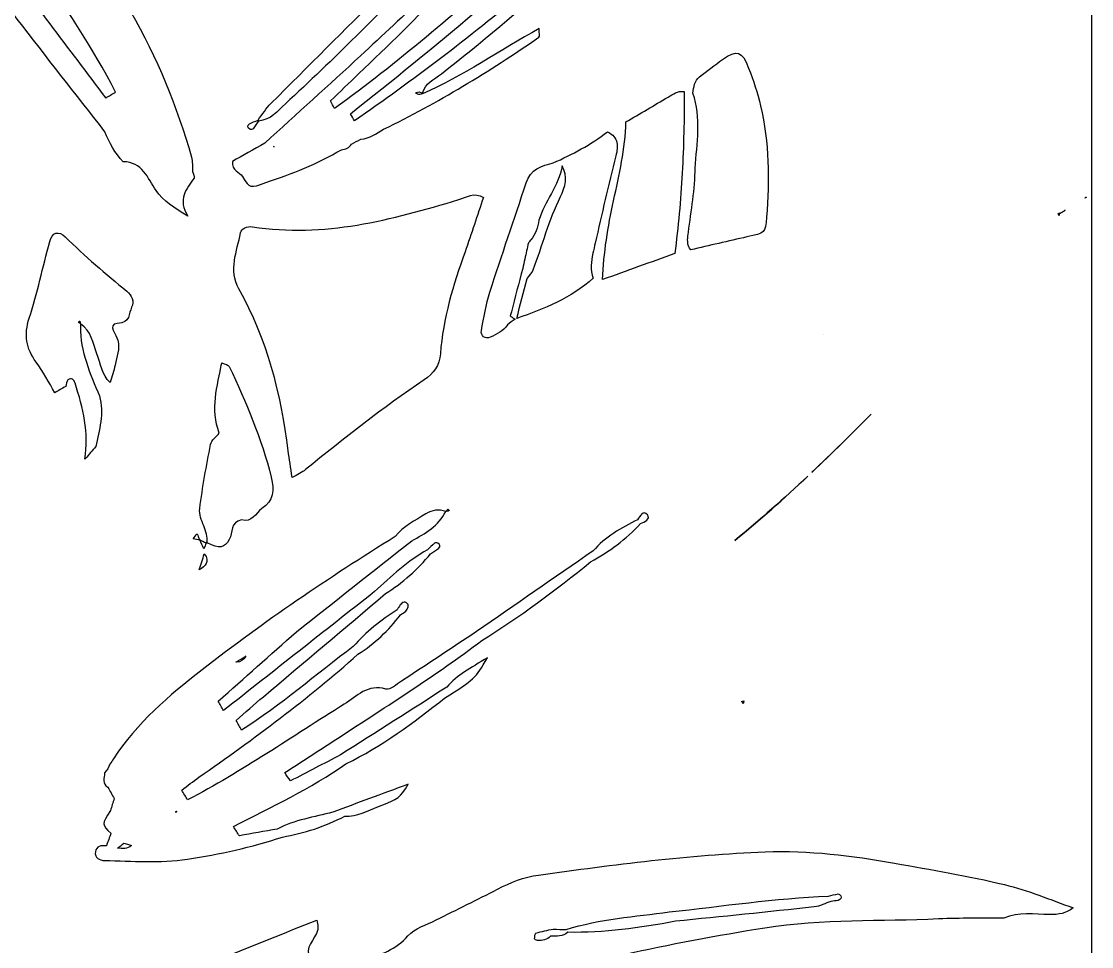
# Model space of a CAD drawing. Header units: centimetres. Extents: x -5.1 to 5.1, y -7 to 7.5.
# Drawn here: x 4.26 to 5.126, y -5.47 to -4.721 of the extents above; entities that cross this region are included whole.
import ezdxf

# ---------------------------------------------------------------- set-up
doc = ezdxf.new("R2010")
doc.units = ezdxf.units.CM
doc.header["$MEASUREMENT"] = 0
doc.layers.add('layer 1', color=7, linetype='Continuous')

msp = doc.modelspace()

# ---------------------------------------------------------------- linework, layer by layer
at = {"layer": 'layer 1', "color": 7}
msp.add_open_spline([(-5.12596, -6.96446), (-5.12596, -6.96446), (5.12594, -6.96446), (5.12594, -6.96446), (5.12594, -6.96446), (5.12594, -6.96446), (5.12594, 7.53467), (5.12594, 7.53467), (5.12594, 7.53467), (5.12594, 7.53467), (-5.12596, 7.53467), (-5.12596, 7.53467), (-5.12596, 7.53467), (-5.12596, 7.53467), (-5.12596, -6.96446), (-5.12596, -6.96446)], degree=3, knots=[0, 0, 0, 0, 0.2, 0.2, 0.2, 0.2, 0.4, 0.4, 0.4, 0.4, 0.6, 0.6, 0.6, 0.6, 1, 1, 1, 1], dxfattribs=at)
at = {"layer": 'layer 1', "color": 17}
for points, knots in [([(4.39438, -4.87885), (4.38595, -4.86551), (4.39318, -4.85701), (4.39939, -4.84809), (4.39939, -4.84809), (4.40009, -4.84706), (4.39865, -4.84456), (4.39815, -4.84269), (4.39815, -4.84269), (4.39794, -4.83884), (4.39837, -4.83479), (4.39734, -4.83119), (4.39734, -4.83119), (4.38563, -4.78991), (4.36958, -4.75044), (4.34792, -4.71329), (4.34792, -4.71329), (4.34718, -4.7105), (4.34682, -4.70743), (4.34545, -4.70496), (4.34545, -4.70496), (4.31472, -4.64721), (4.2835, -4.58982), (4.24388, -4.53757), (4.24388, -4.53757), (4.23125, -4.517), (4.21672, -4.49806), (4.19827, -4.48225), (4.19827, -4.48225), (4.19488, -4.47545), (4.19016, -4.47026), (4.18264, -4.46811), (4.18264, -4.46811), (4.1819, -4.47675), (4.18843, -4.4807), (4.19435, -4.48494), (4.19435, -4.48494), (4.20638, -4.50554), (4.22176, -4.52342), (4.23697, -4.54156), (4.23697, -4.54156), (4.24021, -4.5465), (4.24353, -4.55133), (4.24671, -4.55627), (4.24671, -4.55627), (4.27221, -4.59567), (4.29736, -4.63529), (4.31811, -4.67752), (4.31811, -4.67752), (4.31765, -4.67953), (4.31719, -4.68147), (4.31677, -4.68341), (4.31677, -4.68341), (4.31066, -4.67469), (4.30439, -4.66609), (4.29842, -4.65727), (4.29842, -4.65727), (4.27405, -4.62104), (4.25055, -4.58403), (4.22236, -4.55052), (4.22236, -4.55052), (4.21827, -4.54177), (4.21273, -4.53447), (4.20049, -4.52723), (4.20049, -4.52723), (4.20346, -4.54082), (4.20889, -4.54801), (4.21598, -4.55433), (4.21598, -4.55433), (4.21859, -4.5592), (4.22124, -4.56406), (4.22392, -4.56893), (4.22392, -4.56893), (4.22141, -4.57045), (4.21894, -4.57197), (4.2164, -4.57341), (4.2164, -4.57341), (4.2103, -4.56738), (4.20423, -4.56135), (4.19813, -4.55535), (4.19813, -4.55535), (4.19711, -4.55404), (4.19559, -4.55143), (4.19506, -4.55165), (4.19506, -4.55165), (4.191, -4.55306), (4.19301, -4.55535), (4.1946, -4.5575), (4.1946, -4.5575), (4.20427, -4.57765), (4.21735, -4.59564), (4.23147, -4.61285), (4.23147, -4.61285), (4.24484, -4.63321), (4.25835, -4.65353), (4.27158, -4.67399), (4.27158, -4.67399), (4.29377, -4.70839), (4.31719, -4.742), (4.33592, -4.77848), (4.33592, -4.77848), (4.33328, -4.7801), (4.33056, -4.78169), (4.32788, -4.78332), (4.32788, -4.78332), (4.29768, -4.74327), (4.26748, -4.7032), (4.23729, -4.66309), (4.23729, -4.66309), (4.22452, -4.64263), (4.21178, -4.6221), (4.19898, -4.60163), (4.19898, -4.60163), (4.19848, -4.60096), (4.19732, -4.60033), (4.1964, -4.60033), (4.1964, -4.60033), (4.19566, -4.60033), (4.19481, -4.60121), (4.19393, -4.60181), (4.19393, -4.60181), (4.19587, -4.61391), (4.19421, -4.62693), (4.20134, -4.63801), (4.20134, -4.63801), (4.21386, -4.65751), (4.22423, -4.67847), (4.24057, -4.6953), (4.24057, -4.6953), (4.24579, -4.70334), (4.25052, -4.71184), (4.2563, -4.71939), (4.2563, -4.71939), (4.27976, -4.74987), (4.30354, -4.78014), (4.32721, -4.81055), (4.32721, -4.81055), (4.33095, -4.81937), (4.33518, -4.82798), (4.34199, -4.83493), (4.34199, -4.83493), (4.35765, -4.83489), (4.36182, -4.84819), (4.36866, -4.85814), (4.36866, -4.85814), (4.37469, -4.86692), (4.38327, -4.87222), (4.39438, -4.87885)], [0, 0, 0, 0, 0.026316, 0.026316, 0.026316, 0.026316, 0.052632, 0.052632, 0.052632, 0.052632, 0.078947, 0.078947, 0.078947, 0.078947, 0.105263, 0.105263, 0.105263, 0.105263, 0.131579, 0.131579, 0.131579, 0.131579, 0.157895, 0.157895, 0.157895, 0.157895, 0.184211, 0.184211, 0.184211, 0.184211, 0.210526, 0.210526, 0.210526, 0.210526, 0.236842, 0.236842, 0.236842, 0.236842, 0.263158, 0.263158, 0.263158, 0.263158, 0.289474, 0.289474, 0.289474, 0.289474, 0.315789, 0.315789, 0.315789, 0.315789, 0.342105, 0.342105, 0.342105, 0.342105, 0.368421, 0.368421, 0.368421, 0.368421, 0.394737, 0.394737, 0.394737, 0.394737, 0.421053, 0.421053, 0.421053, 0.421053, 0.447368, 0.447368, 0.447368, 0.447368, 0.473684, 0.473684, 0.473684, 0.473684, 0.5, 0.5, 0.5, 0.5, 0.526316, 0.526316, 0.526316, 0.526316, 0.552632, 0.552632, 0.552632, 0.552632, 0.578947, 0.578947, 0.578947, 0.578947, 0.605263, 0.605263, 0.605263, 0.605263, 0.631579, 0.631579, 0.631579, 0.631579, 0.657895, 0.657895, 0.657895, 0.657895, 0.684211, 0.684211, 0.684211, 0.684211, 0.710526, 0.710526, 0.710526, 0.710526, 0.736842, 0.736842, 0.736842, 0.736842, 0.763158, 0.763158, 0.763158, 0.763158, 0.789474, 0.789474, 0.789474, 0.789474, 0.815789, 0.815789, 0.815789, 0.815789, 0.842105, 0.842105, 0.842105, 0.842105, 0.868421, 0.868421, 0.868421, 0.868421, 0.894737, 0.894737, 0.894737, 0.894737, 0.921053, 0.921053, 0.921053, 0.921053, 0.947368, 0.947368, 0.947368, 0.947368, 1, 1, 1, 1]), ([(4.43054, -4.83468), (4.43869, -4.83002), (4.44775, -4.82484), (4.45682, -4.81976), (4.45682, -4.81976), (4.48264, -4.79616), (4.50854, -4.7727), (4.53422, -4.74906), (4.53422, -4.74906), (4.55207, -4.73262), (4.56964, -4.71583), (4.58749, -4.69942), (4.58749, -4.69942), (4.59102, -4.69621), (4.59529, -4.69374), (4.59913, -4.69092), (4.59913, -4.69092), (4.59913, -4.69092), (4.5992, -4.69092), (4.5992, -4.69092), (4.5992, -4.69092), (4.60361, -4.67932), (4.61388, -4.67328), (4.62291, -4.66602), (4.62291, -4.66602), (4.62665, -4.66164), (4.63014, -4.65716), (4.63416, -4.65307), (4.63416, -4.65307), (4.63487, -4.65226), (4.63723, -4.65303), (4.63889, -4.65307), (4.63889, -4.65307), (4.63878, -4.65487), (4.63938, -4.65734), (4.63847, -4.65829), (4.63847, -4.65829), (4.63448, -4.66235), (4.63007, -4.66598), (4.6258, -4.66976), (4.6258, -4.66976), (4.6192, -4.67914), (4.61211, -4.68796), (4.60174, -4.69353), (4.60174, -4.69353), (4.58047, -4.71862), (4.55637, -4.74084), (4.53274, -4.76356), (4.53274, -4.76356), (4.52508, -4.77093), (4.5175, -4.77834), (4.50991, -4.78568), (4.50991, -4.78568), (4.51101, -4.78769), (4.51214, -4.78974), (4.51323, -4.79175), (4.51323, -4.79175), (4.56414, -4.7552), (4.61105, -4.71375), (4.65868, -4.67314), (4.65868, -4.67314), (4.67949, -4.6554), (4.70041, -4.63776), (4.7213, -4.62005), (4.7213, -4.62005), (4.74458, -4.595), (4.77277, -4.57546), (4.79757, -4.552), (4.79757, -4.552), (4.79972, -4.54999), (4.80177, -4.54794), (4.80406, -4.54568), (4.80406, -4.54568), (4.80593, -4.54953), (4.80745, -4.55168), (4.80709, -4.5521), (4.80709, -4.5521), (4.78102, -4.57825), (4.75446, -4.60393), (4.72511, -4.62658), (4.72511, -4.62658), (4.6615, -4.6863), (4.5944, -4.742), (4.52593, -4.79609), (4.52593, -4.79609), (4.52699, -4.79799), (4.52812, -4.79979), (4.52921, -4.80173), (4.52921, -4.80173), (4.57662, -4.76927), (4.6221, -4.73428), (4.66626, -4.69752), (4.66626, -4.69752), (4.67371, -4.69131), (4.68133, -4.68528), (4.68888, -4.67918), (4.68888, -4.67918), (4.70549, -4.66415), (4.7202, -4.64683), (4.74042, -4.63617), (4.74042, -4.63617), (4.74155, -4.63568), (4.74275, -4.63518), (4.74384, -4.63469), (4.74384, -4.63469), (4.74289, -4.63543), (4.7419, -4.63628), (4.74095, -4.63709), (4.74095, -4.63709), (4.72969, -4.65804), (4.71061, -4.6712), (4.69226, -4.68496), (4.69226, -4.68496), (4.66274, -4.71279), (4.63159, -4.73869), (4.59962, -4.76363), (4.59962, -4.76363), (4.5938, -4.76815), (4.58633, -4.77132), (4.58435, -4.77943), (4.58435, -4.77943), (4.58435, -4.77943), (4.5817, -4.77838), (4.5817, -4.77838), (4.5817, -4.77838), (4.5817, -4.77838), (4.57881, -4.77873), (4.57881, -4.77873), (4.57881, -4.77873), (4.57927, -4.7794), (4.57976, -4.77989), (4.58019, -4.78021), (4.58019, -4.78021), (4.58026, -4.78025), (4.58036, -4.78025), (4.58043, -4.78028), (4.58043, -4.78028), (4.58163, -4.78092), (4.58294, -4.78049), (4.58431, -4.77954), (4.58431, -4.77954), (4.58431, -4.77954), (4.58431, -4.77961), (4.58431, -4.77961), (4.58431, -4.77961), (4.58435, -4.77954), (4.58435, -4.77954), (4.58438, -4.77954), (4.58438, -4.77954), (4.58438, -4.77951), (4.58438, -4.77951), (4.58442, -4.77951), (4.58442, -4.77951), (4.58442, -4.77951), (4.58421, -4.78003), (4.58421, -4.78003), (4.58421, -4.78003), (4.61709, -4.76546), (4.64669, -4.74486), (4.67886, -4.72705), (4.67886, -4.72705), (4.67879, -4.73072), (4.67942, -4.7335), (4.67854, -4.73414), (4.67854, -4.73414), (4.63829, -4.76173), (4.59684, -4.7873), (4.55285, -4.80854), (4.55285, -4.80854), (4.54713, -4.81214), (4.54156, -4.81598), (4.5345, -4.81662), (4.5345, -4.81662), (4.53189, -4.81796), (4.52935, -4.8193), (4.52678, -4.82067), (4.52678, -4.82067), (4.52487, -4.8236), (4.52219, -4.82505), (4.5187, -4.82515), (4.5187, -4.82515), (4.49944, -4.83666), (4.47869, -4.8448), (4.45746, -4.85172), (4.45746, -4.85172), (4.44476, -4.85634), (4.44447, -4.85655), (4.43872, -4.84692), (4.43872, -4.84692), (4.43632, -4.84293), (4.4299, -4.8423), (4.43054, -4.83468)], [0, 0, 0, 0, 0.020408, 0.020408, 0.020408, 0.020408, 0.040816, 0.040816, 0.040816, 0.040816, 0.061224, 0.061224, 0.061224, 0.061224, 0.081633, 0.081633, 0.081633, 0.081633, 0.102041, 0.102041, 0.102041, 0.102041, 0.122449, 0.122449, 0.122449, 0.122449, 0.142857, 0.142857, 0.142857, 0.142857, 0.163265, 0.163265, 0.163265, 0.163265, 0.183673, 0.183673, 0.183673, 0.183673, 0.204082, 0.204082, 0.204082, 0.204082, 0.22449, 0.22449, 0.22449, 0.22449, 0.244898, 0.244898, 0.244898, 0.244898, 0.265306, 0.265306, 0.265306, 0.265306, 0.285714, 0.285714, 0.285714, 0.285714, 0.306122, 0.306122, 0.306122, 0.306122, 0.326531, 0.326531, 0.326531, 0.326531, 0.346939, 0.346939, 0.346939, 0.346939, 0.367347, 0.367347, 0.367347, 0.367347, 0.387755, 0.387755, 0.387755, 0.387755, 0.408163, 0.408163, 0.408163, 0.408163, 0.428571, 0.428571, 0.428571, 0.428571, 0.44898, 0.44898, 0.44898, 0.44898, 0.469388, 0.469388, 0.469388, 0.469388, 0.489796, 0.489796, 0.489796, 0.489796, 0.510204, 0.510204, 0.510204, 0.510204, 0.530612, 0.530612, 0.530612, 0.530612, 0.55102, 0.55102, 0.55102, 0.55102, 0.571429, 0.571429, 0.571429, 0.571429, 0.591837, 0.591837, 0.591837, 0.591837, 0.612245, 0.612245, 0.612245, 0.612245, 0.632653, 0.632653, 0.632653, 0.632653, 0.653061, 0.653061, 0.653061, 0.653061, 0.673469, 0.673469, 0.673469, 0.673469, 0.693878, 0.693878, 0.693878, 0.693878, 0.714286, 0.714286, 0.714286, 0.714286, 0.734694, 0.734694, 0.734694, 0.734694, 0.755102, 0.755102, 0.755102, 0.755102, 0.77551, 0.77551, 0.77551, 0.77551, 0.795918, 0.795918, 0.795918, 0.795918, 0.816327, 0.816327, 0.816327, 0.816327, 0.836735, 0.836735, 0.836735, 0.836735, 0.857143, 0.857143, 0.857143, 0.857143, 0.877551, 0.877551, 0.877551, 0.877551, 0.897959, 0.897959, 0.897959, 0.897959, 0.918367, 0.918367, 0.918367, 0.918367, 0.938776, 0.938776, 0.938776, 0.938776, 0.959184, 0.959184, 0.959184, 0.959184, 1, 1, 1, 1]), ([(4.44715, -4.80822), (4.44881, -4.80621), (4.45019, -4.80402), (4.45171, -4.80191), (4.45171, -4.80191), (4.46144, -4.80127), (4.46709, -4.79376), (4.4734, -4.78797), (4.4734, -4.78797), (4.49277, -4.76991), (4.51207, -4.75174), (4.53076, -4.73308), (4.53076, -4.73308), (4.5731, -4.69082), (4.61568, -4.64884), (4.65455, -4.60329), (4.65455, -4.60329), (4.66792, -4.59476), (4.67727, -4.58237), (4.68651, -4.56988), (4.68651, -4.56988), (4.69431, -4.5648), (4.70133, -4.55909), (4.70578, -4.5471), (4.70578, -4.5471), (4.69329, -4.55062), (4.68845, -4.55828), (4.68376, -4.56604), (4.68376, -4.56604), (4.67149, -4.57602), (4.65956, -4.58629), (4.65191, -4.60058), (4.65191, -4.60058), (4.6481, -4.60354), (4.6439, -4.60615), (4.64048, -4.60957), (4.64048, -4.60957), (4.58086, -4.66873), (4.52127, -4.72803), (4.46183, -4.78751), (4.46183, -4.78751), (4.45777, -4.79153), (4.45474, -4.79658), (4.45121, -4.8012), (4.45121, -4.8012), (4.44888, -4.80222), (4.44634, -4.80293), (4.4443, -4.80431), (4.4443, -4.80431), (4.44232, -4.80561), (4.44257, -4.80752), (4.44465, -4.80854), (4.44465, -4.80854), (4.44528, -4.80886), (4.44673, -4.80868), (4.44715, -4.80822)], [0, 0, 0, 0, 0.066667, 0.066667, 0.066667, 0.066667, 0.133333, 0.133333, 0.133333, 0.133333, 0.2, 0.2, 0.2, 0.2, 0.266667, 0.266667, 0.266667, 0.266667, 0.333333, 0.333333, 0.333333, 0.333333, 0.4, 0.4, 0.4, 0.4, 0.466667, 0.466667, 0.466667, 0.466667, 0.533333, 0.533333, 0.533333, 0.533333, 0.6, 0.6, 0.6, 0.6, 0.666667, 0.666667, 0.666667, 0.666667, 0.733333, 0.733333, 0.733333, 0.733333, 0.8, 0.8, 0.8, 0.8, 0.866667, 0.866667, 0.866667, 0.866667, 1, 1, 1, 1]), ([(4.80141, -4.90626), (4.81658, -4.90277), (4.83175, -4.89917), (4.84696, -4.89575), (4.84696, -4.89575), (4.86135, -4.89254), (4.86192, -4.89261), (4.8629, -4.87984), (4.8629, -4.87984), (4.86523, -4.84953), (4.86495, -4.8194), (4.858, -4.78967), (4.858, -4.78967), (4.8556, -4.77926), (4.85218, -4.76903), (4.84826, -4.75904), (4.84826, -4.75904), (4.84272, -4.74497), (4.83913, -4.74391), (4.82724, -4.75213), (4.82724, -4.75213), (4.82085, -4.75657), (4.81471, -4.76137), (4.80854, -4.76613), (4.80854, -4.76613), (4.80431, -4.76945), (4.80402, -4.77453), (4.80321, -4.77929), (4.80321, -4.77929), (4.81037, -4.79944), (4.80614, -4.81997), (4.80515, -4.84022), (4.80515, -4.84022), (4.80512, -4.84114), (4.80508, -4.84202), (4.80505, -4.8429), (4.80505, -4.8429), (4.80448, -4.86036), (4.80131, -4.87775), (4.79916, -4.89518), (4.79916, -4.89518), (4.7987, -4.89927), (4.79887, -4.90294), (4.80141, -4.90626)], [0, 0, 0, 0, 0.083333, 0.083333, 0.083333, 0.083333, 0.166667, 0.166667, 0.166667, 0.166667, 0.25, 0.25, 0.25, 0.25, 0.333333, 0.333333, 0.333333, 0.333333, 0.416667, 0.416667, 0.416667, 0.416667, 0.5, 0.5, 0.5, 0.5, 0.583333, 0.583333, 0.583333, 0.583333, 0.666667, 0.666667, 0.666667, 0.666667, 0.75, 0.75, 0.75, 0.75, 0.833333, 0.833333, 0.833333, 0.833333, 1, 1, 1, 1]), ([(4.73005, -4.93035), (4.74956, -4.92326), (4.76906, -4.91624), (4.78857, -4.90926), (4.78857, -4.90926), (4.78998, -4.89843), (4.79118, -4.88767), (4.79214, -4.87684), (4.79214, -4.87684), (4.79415, -4.85503), (4.79531, -4.83309), (4.79584, -4.81118), (4.79584, -4.81118), (4.79612, -4.80014), (4.79619, -4.7891), (4.79612, -4.77809), (4.79612, -4.77809), (4.79097, -4.77718), (4.78723, -4.78014), (4.78318, -4.7825), (4.78318, -4.7825), (4.77182, -4.78931), (4.76046, -4.79598), (4.74906, -4.80268), (4.74906, -4.80268), (4.74839, -4.82434), (4.74359, -4.84537), (4.73901, -4.86643), (4.73901, -4.86643), (4.73446, -4.88753), (4.73096, -4.90869), (4.73005, -4.93035)], [0, 0, 0, 0, 0.111111, 0.111111, 0.111111, 0.111111, 0.222222, 0.222222, 0.222222, 0.222222, 0.333333, 0.333333, 0.333333, 0.333333, 0.444444, 0.444444, 0.444444, 0.444444, 0.555556, 0.555556, 0.555556, 0.555556, 0.666667, 0.666667, 0.666667, 0.666667, 0.777778, 0.777778, 0.777778, 0.777778, 1, 1, 1, 1]), ([(4.66058, -4.96171), (4.68299, -4.95424), (4.70461, -4.94528), (4.72253, -4.92926), (4.72253, -4.92926), (4.71999, -4.92238), (4.7208, -4.91564), (4.72225, -4.90901), (4.72225, -4.90901), (4.72281, -4.90622), (4.72356, -4.90351), (4.72412, -4.90079), (4.72412, -4.90079), (4.72948, -4.87719), (4.73495, -4.85362), (4.74088, -4.83016), (4.74088, -4.83016), (4.7419, -4.82618), (4.74236, -4.82258), (4.74165, -4.8194), (4.74165, -4.8194), (4.74091, -4.81584), (4.73865, -4.81291), (4.73407, -4.81062), (4.73407, -4.81062), (4.72056, -4.82103), (4.70574, -4.829), (4.69018, -4.83584), (4.69018, -4.83584), (4.68069, -4.83824), (4.6718, -4.84078), (4.66817, -4.85204), (4.66817, -4.85204), (4.65875, -4.88163), (4.64827, -4.91084), (4.63882, -4.94048), (4.63882, -4.94048), (4.63561, -4.95057), (4.63399, -4.96119), (4.63201, -4.97163), (4.63201, -4.97163), (4.6312, -4.97593), (4.63522, -4.97872), (4.63917, -4.97695), (4.63917, -4.97695), (4.64446, -4.97459), (4.64975, -4.97209), (4.65304, -4.96694), (4.65304, -4.96694), (4.65515, -4.96538), (4.65727, -4.96387), (4.65935, -4.96235), (4.65935, -4.96235), (4.65868, -4.96207), (4.65797, -4.96164), (4.65734, -4.96122), (4.65734, -4.96122), (4.65667, -4.9608), (4.656, -4.96023), (4.65543, -4.95967), (4.65543, -4.95967), (4.65568, -4.95858), (4.65596, -4.95752), (4.65625, -4.95646), (4.65625, -4.95646), (4.65928, -4.94478), (4.66235, -4.93307), (4.66542, -4.92143), (4.66542, -4.92143), (4.66602, -4.91882), (4.66655, -4.91624), (4.66715, -4.91367), (4.66715, -4.91367), (4.66806, -4.90926), (4.66909, -4.90485), (4.67004, -4.90044), (4.67004, -4.90044), (4.67074, -4.89973), (4.67142, -4.89903), (4.67205, -4.89821), (4.67205, -4.89821), (4.67579, -4.89363), (4.67755, -4.88813), (4.67861, -4.8823), (4.67861, -4.8823), (4.68313, -4.86692), (4.6947, -4.85447), (4.69734, -4.83821), (4.69734, -4.83821), (4.70214, -4.84678), (4.69995, -4.85549), (4.69611, -4.86315), (4.69611, -4.86315), (4.68658, -4.88213), (4.68136, -4.90266), (4.67399, -4.92245), (4.67399, -4.92245), (4.67304, -4.92503), (4.67082, -4.92714), (4.66909, -4.9294), (4.66909, -4.9294), (4.66626, -4.9402), (4.66344, -4.95092), (4.66058, -4.96171)], [0, 0, 0, 0, 0.037037, 0.037037, 0.037037, 0.037037, 0.074074, 0.074074, 0.074074, 0.074074, 0.111111, 0.111111, 0.111111, 0.111111, 0.148148, 0.148148, 0.148148, 0.148148, 0.185185, 0.185185, 0.185185, 0.185185, 0.222222, 0.222222, 0.222222, 0.222222, 0.259259, 0.259259, 0.259259, 0.259259, 0.296296, 0.296296, 0.296296, 0.296296, 0.333333, 0.333333, 0.333333, 0.333333, 0.37037, 0.37037, 0.37037, 0.37037, 0.407407, 0.407407, 0.407407, 0.407407, 0.444444, 0.444444, 0.444444, 0.444444, 0.481481, 0.481481, 0.481481, 0.481481, 0.518519, 0.518519, 0.518519, 0.518519, 0.555556, 0.555556, 0.555556, 0.555556, 0.592593, 0.592593, 0.592593, 0.592593, 0.62963, 0.62963, 0.62963, 0.62963, 0.666667, 0.666667, 0.666667, 0.666667, 0.703704, 0.703704, 0.703704, 0.703704, 0.740741, 0.740741, 0.740741, 0.740741, 0.777778, 0.777778, 0.777778, 0.777778, 0.814815, 0.814815, 0.814815, 0.814815, 0.851852, 0.851852, 0.851852, 0.851852, 0.888889, 0.888889, 0.888889, 0.888889, 0.925926, 0.925926, 0.925926, 0.925926, 1, 1, 1, 1]), ([(4.46373, -4.82265), (4.46373, -4.82265), (4.46366, -4.82265), (4.46366, -4.82265), (4.46366, -4.82265), (4.46366, -4.82265), (4.46416, -4.82269), (4.46416, -4.82269), (4.46416, -4.82269), (4.46416, -4.82269), (4.46373, -4.82265), (4.46373, -4.82265)], [0, 0, 0, 0, 0.25, 0.25, 0.25, 0.25, 0.5, 0.5, 0.5, 0.5, 1, 1, 1, 1]), ([(4.47566, -5.06899), (4.47651, -5.07577), (4.47767, -5.08244), (4.47887, -5.09058), (4.47887, -5.09058), (4.48324, -5.08808), (4.48677, -5.08656), (4.48963, -5.08423), (4.48963, -5.08423), (4.52081, -5.05894), (4.55232, -5.03407), (4.58562, -5.01153), (4.58562, -5.01153), (4.59345, -5.00624), (4.59804, -5.00006), (4.59881, -4.99033), (4.59881, -4.99033), (4.60093, -4.96175), (4.60929, -4.93469), (4.61878, -4.90788), (4.61878, -4.90788), (4.62393, -4.89317), (4.62873, -4.87835), (4.63367, -4.86375), (4.63367, -4.86375), (4.62608, -4.8592), (4.62002, -4.86364), (4.61374, -4.86555), (4.61374, -4.86555), (4.55923, -4.88199), (4.50455, -4.8967), (4.44663, -4.88753), (4.44663, -4.88753), (4.44232, -4.88682), (4.43784, -4.88883), (4.4371, -4.89254), (4.4371, -4.89254), (4.43421, -4.90749), (4.42708, -4.92245), (4.43576, -4.93787), (4.43576, -4.93787), (4.45865, -4.97868), (4.46994, -5.02299), (4.47566, -5.06899)], [0, 0, 0, 0, 0.083333, 0.083333, 0.083333, 0.083333, 0.166667, 0.166667, 0.166667, 0.166667, 0.25, 0.25, 0.25, 0.25, 0.333333, 0.333333, 0.333333, 0.333333, 0.416667, 0.416667, 0.416667, 0.416667, 0.5, 0.5, 0.5, 0.5, 0.583333, 0.583333, 0.583333, 0.583333, 0.666667, 0.666667, 0.666667, 0.666667, 0.75, 0.75, 0.75, 0.75, 0.833333, 0.833333, 0.833333, 0.833333, 1, 1, 1, 1]), ([(5.12092, -4.86421), (5.121, -4.86414), (5.12103, -4.86403), (5.12107, -4.86396), (5.12107, -4.86396), (5.12089, -4.86407), (5.12075, -4.86421), (5.12061, -4.86431), (5.12061, -4.86431), (5.12061, -4.86431), (5.12078, -4.86431), (5.12078, -4.86431), (5.12078, -4.86431), (5.12078, -4.86431), (5.12085, -4.86424), (5.12092, -4.86421)], [0, 0, 0, 0, 0.2, 0.2, 0.2, 0.2, 0.4, 0.4, 0.4, 0.4, 0.6, 0.6, 0.6, 0.6, 1, 1, 1, 1]), ([(5.12142, -4.86378), (5.12142, -4.86378), (5.12142, -4.86392), (5.12142, -4.86392), (5.12142, -4.86392), (5.12156, -4.86378), (5.12174, -4.86368), (5.12188, -4.86361), (5.12188, -4.86361), (5.12174, -4.86364), (5.12156, -4.86368), (5.12142, -4.86378), (5.12142, -4.86378), (5.12142, -4.86378), (5.12142, -4.86364), (5.12142, -4.86364), (5.12142, -4.86364), (5.12131, -4.86375), (5.12121, -4.86382), (5.1211, -4.86392), (5.1211, -4.86392), (5.12121, -4.86389), (5.12135, -4.86385), (5.12142, -4.86378)], [0, 0, 0, 0, 0.142857, 0.142857, 0.142857, 0.142857, 0.285714, 0.285714, 0.285714, 0.285714, 0.428571, 0.428571, 0.428571, 0.428571, 0.571429, 0.571429, 0.571429, 0.571429, 0.714286, 0.714286, 0.714286, 0.714286, 1, 1, 1, 1]), ([(5.09986, -4.87677), (5.09983, -4.87677), (5.09983, -4.8768), (5.09979, -4.8768), (5.09979, -4.8768), (5.0993, -4.87684), (5.09881, -4.87691), (5.09873, -4.87694), (5.09873, -4.87694), (5.09873, -4.87694), (5.09888, -4.8773), (5.09909, -4.87765), (5.09909, -4.87765), (5.09926, -4.87744), (5.09941, -4.87719), (5.09951, -4.87694), (5.09951, -4.87694), (5.09951, -4.87694), (5.09979, -4.8768), (5.09979, -4.8768), (5.09979, -4.8768), (5.09983, -4.8768), (5.09983, -4.87677), (5.09986, -4.87677)], [0, 0, 0, 0, 0.142857, 0.142857, 0.142857, 0.142857, 0.285714, 0.285714, 0.285714, 0.285714, 0.428571, 0.428571, 0.428571, 0.428571, 0.571429, 0.571429, 0.571429, 0.571429, 0.714286, 0.714286, 0.714286, 0.714286, 1, 1, 1, 1]), ([(5.10039, -4.87659), (5.10029, -4.87659), (5.10025, -4.8767), (5.10025, -4.87673), (5.10025, -4.87673), (5.10053, -4.8767), (5.10075, -4.8767), (5.10075, -4.87666), (5.10075, -4.87666), (5.10106, -4.87638), (5.10142, -4.8762), (5.1017, -4.87595), (5.1017, -4.87595), (5.10131, -4.8762), (5.10082, -4.87638), (5.10039, -4.87659), (5.10039, -4.87659), (5.10025, -4.87666), (5.10015, -4.87666), (5.1, -4.8767), (5.1, -4.8767), (5.1, -4.8767), (5.09993, -4.8767), (5.09993, -4.8767), (5.09993, -4.8767), (5.10011, -4.8767), (5.10022, -4.87666), (5.10039, -4.87659)], [0, 0, 0, 0, 0.125, 0.125, 0.125, 0.125, 0.25, 0.25, 0.25, 0.25, 0.375, 0.375, 0.375, 0.375, 0.5, 0.5, 0.5, 0.5, 0.625, 0.625, 0.625, 0.625, 0.75, 0.75, 0.75, 0.75, 1, 1, 1, 1]), ([(5.10177, -4.87592), (5.10244, -4.87557), (5.10304, -4.87518), (5.10364, -4.87479), (5.10364, -4.87479), (5.10392, -4.87454), (5.10427, -4.87437), (5.10463, -4.87416), (5.10463, -4.87416), (5.10364, -4.87468), (5.10272, -4.87528), (5.10177, -4.87592)], [0, 0, 0, 0, 0.25, 0.25, 0.25, 0.25, 0.5, 0.5, 0.5, 0.5, 1, 1, 1, 1]), ([(5.09916, -4.87775), (5.09933, -4.87807), (5.09951, -4.87835), (5.09958, -4.87849), (5.09958, -4.87849), (5.09958, -4.87832), (5.09972, -4.87782), (5.09979, -4.87744), (5.09979, -4.87744), (5.09958, -4.87754), (5.09937, -4.87765), (5.09916, -4.87775)], [0, 0, 0, 0, 0.25, 0.25, 0.25, 0.25, 0.5, 0.5, 0.5, 0.5, 1, 1, 1, 1]), ([(4.27158, -4.99706), (4.27733, -5.00489), (4.28177, -5.01364), (4.28678, -5.02197), (4.28678, -5.02197), (4.28971, -5.02024), (4.2926, -5.01855), (4.2955, -5.01692), (4.2955, -5.01692), (4.29606, -5.01513), (4.29609, -5.01266), (4.29736, -5.01163), (4.29736, -5.01163), (4.30022, -5.0093), (4.3023, -5.01139), (4.30315, -5.01414), (4.30315, -5.01414), (4.30957, -5.03418), (4.31458, -5.05442), (4.31098, -5.07573), (4.31098, -5.07573), (4.31098, -5.07573), (4.31151, -5.07524), (4.31151, -5.07524), (4.31151, -5.07524), (4.3143, -5.07199), (4.31705, -5.06882), (4.3198, -5.06561), (4.3198, -5.06561), (4.32255, -5.0521), (4.32703, -5.03869), (4.32284, -5.02458), (4.32284, -5.02458), (4.31539, -5.00655), (4.30717, -4.9886), (4.30752, -4.96849), (4.30752, -4.96849), (4.30749, -4.96771), (4.30756, -4.96694), (4.3076, -4.9662), (4.3076, -4.9662), (4.31631, -4.97187), (4.31758, -4.98175), (4.32086, -4.99043), (4.32086, -4.99043), (4.32389, -4.9984), (4.32463, -5.00736), (4.33151, -5.01354), (4.33151, -5.01354), (4.33282, -5.00888), (4.33448, -5.00422), (4.33554, -4.9995), (4.33554, -4.9995), (4.33698, -4.99294), (4.33938, -4.98666), (4.33769, -4.97949), (4.33769, -4.97949), (4.3367, -4.97494), (4.32897, -4.96648), (4.3373, -4.96598), (4.3373, -4.96598), (4.34834, -4.96538), (4.34633, -4.95776), (4.34891, -4.95268), (4.34891, -4.95268), (4.35123, -4.94799), (4.34901, -4.94319), (4.34499, -4.93977), (4.34499, -4.93977), (4.32802, -4.92556), (4.31098, -4.91148), (4.29521, -4.89578), (4.29521, -4.89578), (4.28971, -4.89035), (4.28459, -4.89211), (4.28258, -4.89959), (4.28258, -4.89959), (4.27697, -4.9203), (4.27253, -4.94129), (4.266, -4.96164), (4.266, -4.96164), (4.26173, -4.97505), (4.26339, -4.98602), (4.27158, -4.99706)], [0, 0, 0, 0, 0.045455, 0.045455, 0.045455, 0.045455, 0.090909, 0.090909, 0.090909, 0.090909, 0.136364, 0.136364, 0.136364, 0.136364, 0.181818, 0.181818, 0.181818, 0.181818, 0.227273, 0.227273, 0.227273, 0.227273, 0.272727, 0.272727, 0.272727, 0.272727, 0.318182, 0.318182, 0.318182, 0.318182, 0.363636, 0.363636, 0.363636, 0.363636, 0.409091, 0.409091, 0.409091, 0.409091, 0.454545, 0.454545, 0.454545, 0.454545, 0.5, 0.5, 0.5, 0.5, 0.545455, 0.545455, 0.545455, 0.545455, 0.590909, 0.590909, 0.590909, 0.590909, 0.636364, 0.636364, 0.636364, 0.636364, 0.681818, 0.681818, 0.681818, 0.681818, 0.727273, 0.727273, 0.727273, 0.727273, 0.772727, 0.772727, 0.772727, 0.772727, 0.818182, 0.818182, 0.818182, 0.818182, 0.863636, 0.863636, 0.863636, 0.863636, 0.909091, 0.909091, 0.909091, 0.909091, 1, 1, 1, 1]), ([(4.30618, -4.96468), (4.30618, -4.96468), (4.30618, -4.96521), (4.30618, -4.96521), (4.30618, -4.96521), (4.30643, -4.96517), (4.30678, -4.96531), (4.30735, -4.96563), (4.30735, -4.96563), (4.30728, -4.96387), (4.30608, -4.96355), (4.30618, -4.96468)], [0, 0, 0, 0, 0.25, 0.25, 0.25, 0.25, 0.5, 0.5, 0.5, 0.5, 1, 1, 1, 1]), ([(4.30735, -4.96563), (4.30735, -4.96574), (4.30731, -4.96588), (4.30731, -4.96598), (4.30731, -4.96598), (4.30742, -4.96605), (4.30749, -4.96609), (4.3076, -4.9662), (4.3076, -4.9662), (4.3076, -4.9662), (4.3076, -4.96584), (4.3076, -4.96584), (4.3076, -4.96584), (4.30749, -4.96577), (4.30742, -4.96574), (4.30735, -4.96563)], [0, 0, 0, 0, 0.2, 0.2, 0.2, 0.2, 0.4, 0.4, 0.4, 0.4, 0.6, 0.6, 0.6, 0.6, 1, 1, 1, 1]), ([(4.90866, -4.97445), (4.90866, -4.97445), (4.90862, -4.97445), (4.90862, -4.97449), (4.90862, -4.97449), (4.90862, -4.97449), (4.90862, -4.97445), (4.90862, -4.97445), (4.90862, -4.97445), (4.90866, -4.97445), (4.90866, -4.97445), (4.90866, -4.97445)], [0, 0, 0, 0, 0.25, 0.25, 0.25, 0.25, 0.5, 0.5, 0.5, 0.5, 1, 1, 1, 1]), ([(4.40987, -5.14385), (4.40987, -5.14385), (4.40987, -5.14392), (4.40987, -5.14392), (4.40987, -5.14392), (4.40994, -5.14371), (4.40994, -5.14347), (4.40997, -5.14336), (4.40997, -5.14336), (4.42006, -5.1484), (4.42398, -5.14784), (4.42789, -5.14075), (4.42789, -5.14075), (4.43093, -5.13528), (4.42867, -5.12653), (4.43784, -5.12495), (4.43784, -5.12495), (4.44652, -5.12763), (4.44909, -5.11937), (4.45432, -5.11581), (4.45432, -5.11581), (4.46366, -5.10935), (4.46465, -5.10113), (4.46194, -5.09044), (4.46194, -5.09044), (4.4541, -5.05905), (4.44162, -5.02962), (4.42786, -5.00059), (4.42786, -5.00059), (4.42726, -4.99932), (4.42465, -4.99893), (4.42193, -4.99763), (4.42193, -4.99763), (4.41819, -5.01678), (4.41248, -5.03527), (4.41978, -5.05457), (4.41978, -5.05457), (4.41738, -5.05764), (4.41353, -5.06035), (4.41283, -5.06377), (4.41283, -5.06377), (4.40934, -5.08095), (4.40634, -5.09831), (4.40401, -5.11574), (4.40401, -5.11574), (4.40337, -5.12022), (4.40553, -5.1253), (4.40726, -5.12974), (4.40726, -5.12974), (4.40898, -5.13422), (4.41057, -5.13853), (4.40997, -5.14336), (4.40997, -5.14336), (4.4098, -5.14325), (4.40958, -5.14315), (4.40937, -5.14304), (4.40937, -5.14304), (4.40937, -5.14304), (4.40937, -5.14301), (4.40937, -5.14301), (4.40937, -5.14301), (4.4093, -5.14318), (4.40927, -5.1434), (4.4092, -5.14357), (4.4092, -5.14357), (4.4074, -5.14265), (4.40563, -5.14177), (4.40387, -5.14082), (4.40387, -5.14082), (4.4032, -5.13923), (4.40256, -5.13768), (4.40193, -5.13609), (4.40193, -5.13609), (4.40083, -5.1375), (4.39981, -5.13884), (4.39872, -5.14029), (4.39872, -5.14029), (4.40045, -5.14064), (4.40221, -5.14093), (4.40397, -5.14114), (4.40397, -5.14114), (4.4051, -5.14357), (4.4062, -5.14597), (4.40729, -5.14833), (4.40729, -5.14833), (4.408, -5.14675), (4.40863, -5.14516), (4.4092, -5.14357), (4.4092, -5.14357), (4.40944, -5.14364), (4.40965, -5.14375), (4.40987, -5.14385)], [0, 0, 0, 0, 0.041667, 0.041667, 0.041667, 0.041667, 0.083333, 0.083333, 0.083333, 0.083333, 0.125, 0.125, 0.125, 0.125, 0.166667, 0.166667, 0.166667, 0.166667, 0.208333, 0.208333, 0.208333, 0.208333, 0.25, 0.25, 0.25, 0.25, 0.291667, 0.291667, 0.291667, 0.291667, 0.333333, 0.333333, 0.333333, 0.333333, 0.375, 0.375, 0.375, 0.375, 0.416667, 0.416667, 0.416667, 0.416667, 0.458333, 0.458333, 0.458333, 0.458333, 0.5, 0.5, 0.5, 0.5, 0.541667, 0.541667, 0.541667, 0.541667, 0.583333, 0.583333, 0.583333, 0.583333, 0.625, 0.625, 0.625, 0.625, 0.666667, 0.666667, 0.666667, 0.666667, 0.708333, 0.708333, 0.708333, 0.708333, 0.75, 0.75, 0.75, 0.75, 0.791667, 0.791667, 0.791667, 0.791667, 0.833333, 0.833333, 0.833333, 0.833333, 0.875, 0.875, 0.875, 0.875, 0.916667, 0.916667, 0.916667, 0.916667, 1, 1, 1, 1]), ([(4.89959, -5.08625), (4.91585, -5.07086), (4.93187, -5.0552), (4.94757, -5.03922), (4.94757, -5.03922), (4.93187, -5.0552), (4.91589, -5.07083), (4.89963, -5.08621), (4.89963, -5.08621), (4.89963, -5.08621), (4.89959, -5.08625), (4.89959, -5.08625)], [0, 0, 0, 0, 0.25, 0.25, 0.25, 0.25, 0.5, 0.5, 0.5, 0.5, 1, 1, 1, 1]), ([(4.83704, -5.14153), (4.85754, -5.12498), (4.87712, -5.10752), (4.89624, -5.08953), (4.89624, -5.08953), (4.89613, -5.0896), (4.89603, -5.0897), (4.89596, -5.08977), (4.89596, -5.08977), (4.87691, -5.10769), (4.85743, -5.12505), (4.83704, -5.14153)], [0, 0, 0, 0, 0.25, 0.25, 0.25, 0.25, 0.5, 0.5, 0.5, 0.5, 1, 1, 1, 1]), ([(4.31955, -5.39369), (4.32015, -5.389), (4.32442, -5.38851), (4.32848, -5.38879), (4.32848, -5.38879), (4.32975, -5.3854), (4.33095, -5.38198), (4.33215, -5.37866), (4.33215, -5.37866), (4.32463, -5.37171), (4.32471, -5.37147), (4.33169, -5.36032), (4.33169, -5.36032), (4.33278, -5.35704), (4.33374, -5.35379), (4.33476, -5.35058), (4.33476, -5.35058), (4.3331, -5.34751), (4.33137, -5.34451), (4.32968, -5.34141), (4.32968, -5.34141), (4.32463, -5.33845), (4.32696, -5.33382), (4.32703, -5.3297), (4.32703, -5.3297), (4.32911, -5.32783), (4.33014, -5.32529), (4.33134, -5.32285), (4.33134, -5.32285), (4.33229, -5.32134), (4.33321, -5.31985), (4.33416, -5.31841), (4.33416, -5.31841), (4.35307, -5.28927), (4.37914, -5.26715), (4.40609, -5.24623), (4.40609, -5.24623), (4.45611, -5.20735), (4.50843, -5.17172), (4.56227, -5.13842), (4.56227, -5.13842), (4.56897, -5.13013), (4.57832, -5.12537), (4.58717, -5.11997), (4.58717, -5.11997), (4.59211, -5.11694), (4.59754, -5.11609), (4.60315, -5.11814), (4.60315, -5.11814), (4.5973, -5.12985), (4.58661, -5.13602), (4.57564, -5.14184), (4.57564, -5.14184), (4.54449, -5.1664), (4.51337, -5.19099), (4.48222, -5.2155), (4.48222, -5.2155), (4.46116, -5.23424), (4.44013, -5.2529), (4.419, -5.27159), (4.419, -5.27159), (4.42045, -5.27417), (4.42186, -5.27678), (4.42331, -5.27929), (4.42331, -5.27929), (4.46402, -5.24722), (4.5048, -5.21512), (4.54554, -5.18301), (4.54554, -5.18301), (4.55888, -5.17052), (4.57236, -5.15814), (4.58841, -5.14915), (4.58841, -5.14915), (4.59024, -5.14735), (4.59204, -5.14541), (4.59409, -5.14375), (4.59409, -5.14375), (4.59458, -5.14336), (4.59592, -5.14336), (4.59663, -5.14364), (4.59663, -5.14364), (4.59874, -5.1447), (4.59906, -5.14643), (4.5973, -5.14798), (4.5973, -5.14798), (4.59532, -5.14971), (4.59299, -5.15098), (4.59091, -5.15246), (4.59091, -5.15246), (4.58033, -5.16495), (4.56833, -5.17592), (4.55447, -5.18464), (4.55447, -5.18464), (4.52148, -5.21247), (4.4885, -5.24023), (4.45559, -5.2681), (4.45559, -5.2681), (4.44811, -5.27438), (4.4408, -5.28087), (4.43343, -5.28726), (4.43343, -5.28726), (4.43488, -5.28987), (4.43632, -5.29251), (4.43777, -5.29513), (4.43777, -5.29513), (4.4698, -5.27502), (4.49817, -5.24997), (4.52833, -5.22736), (4.52833, -5.22736), (4.53859, -5.21561), (4.55069, -5.20619), (4.56371, -5.19772), (4.56371, -5.19772), (4.56421, -5.19698), (4.56452, -5.19617), (4.56505, -5.19547), (4.56505, -5.19547), (4.5666, -5.19335), (4.56855, -5.19046), (4.57126, -5.19204), (4.57126, -5.19204), (4.57415, -5.19381), (4.57246, -5.19677), (4.57077, -5.19882), (4.57077, -5.19882), (4.56964, -5.20005), (4.56795, -5.20079), (4.5665, -5.20171), (4.5665, -5.20171), (4.5665, -5.20171), (4.5665, -5.20174), (4.5665, -5.20174), (4.5665, -5.20174), (4.5569, -5.21444), (4.54561, -5.22528), (4.5321, -5.23364), (4.5321, -5.23364), (4.49164, -5.27008), (4.44775, -5.30207), (4.40337, -5.33333), (4.40337, -5.33333), (4.39865, -5.33665), (4.3941, -5.34032), (4.38948, -5.34381), (4.38948, -5.34381), (4.39106, -5.34642), (4.39265, -5.34903), (4.39424, -5.3516), (4.39424, -5.3516), (4.43826, -5.32867), (4.4789, -5.30035), (4.52096, -5.27421), (4.52096, -5.27421), (4.53122, -5.26782), (4.53993, -5.25748), (4.55479, -5.26193), (4.55479, -5.26193), (4.55807, -5.26288), (4.56332, -5.25815), (4.56735, -5.25551), (4.56735, -5.25551), (4.58767, -5.24221), (4.60784, -5.22873), (4.62809, -5.21536), (4.62809, -5.21536), (4.65949, -5.1936), (4.69092, -5.17183), (4.72236, -5.15006), (4.72236, -5.15006), (4.7322, -5.13856), (4.74522, -5.13154), (4.75837, -5.1248), (4.75837, -5.1248), (4.76039, -5.12173), (4.76331, -5.11694), (4.76638, -5.12071), (4.76638, -5.12071), (4.76928, -5.1242), (4.76427, -5.12664), (4.7607, -5.12784), (4.7607, -5.12784), (4.74934, -5.14089), (4.73534, -5.15045), (4.72042, -5.15899), (4.72042, -5.15899), (4.69212, -5.18164), (4.6633, -5.20365), (4.63226, -5.22259), (4.63226, -5.22259), (4.59514, -5.25078), (4.55574, -5.27558), (4.51679, -5.30102), (4.51679, -5.30102), (4.50219, -5.31065), (4.48751, -5.32007), (4.47284, -5.32959), (4.47284, -5.32959), (4.47439, -5.33181), (4.47594, -5.33407), (4.47746, -5.33629), (4.47746, -5.33629), (4.49097, -5.32927), (4.50448, -5.32222), (4.51799, -5.31516), (4.51799, -5.31516), (4.54671, -5.29689), (4.57542, -5.27858), (4.60414, -5.26027), (4.60414, -5.26027), (4.61222, -5.25043), (4.62319, -5.24503), (4.63698, -5.23653), (4.63698, -5.23653), (4.62672, -5.25374), (4.62672, -5.25374), (4.6022, -5.26934), (4.6022, -5.26934), (4.57687, -5.28895), (4.55151, -5.30842), (4.5224, -5.32239), (4.5224, -5.32239), (4.49386, -5.34254), (4.46225, -5.35732), (4.43135, -5.37327), (4.43135, -5.37327), (4.43294, -5.37573), (4.43452, -5.37827), (4.43611, -5.38074), (4.43611, -5.38074), (4.44627, -5.37887), (4.4565, -5.37711), (4.4667, -5.37524), (4.4667, -5.37524), (4.48092, -5.36794), (4.49654, -5.36547), (4.51178, -5.36155), (4.51178, -5.36155), (4.5314, -5.35422), (4.55108, -5.34698), (4.57281, -5.33894), (4.57281, -5.33894), (4.56586, -5.35016), (4.56586, -5.35023), (4.54882, -5.35697), (4.54882, -5.35697), (4.53997, -5.36046), (4.53136, -5.36512), (4.52141, -5.3649), (4.52141, -5.3649), (4.50543, -5.37309), (4.48857, -5.37866), (4.4709, -5.3817), (4.4709, -5.3817), (4.44585, -5.39009), (4.42013, -5.3956), (4.39403, -5.39962), (4.39403, -5.39962), (4.3717, -5.40311), (4.34929, -5.40103), (4.32693, -5.40071), (4.32693, -5.40071), (4.32298, -5.40068), (4.31885, -5.39852), (4.31955, -5.39369)], [0, 0, 0, 0, 0.014925, 0.014925, 0.014925, 0.014925, 0.029851, 0.029851, 0.029851, 0.029851, 0.044776, 0.044776, 0.044776, 0.044776, 0.059701, 0.059701, 0.059701, 0.059701, 0.074627, 0.074627, 0.074627, 0.074627, 0.089552, 0.089552, 0.089552, 0.089552, 0.104478, 0.104478, 0.104478, 0.104478, 0.119403, 0.119403, 0.119403, 0.119403, 0.134328, 0.134328, 0.134328, 0.134328, 0.149254, 0.149254, 0.149254, 0.149254, 0.164179, 0.164179, 0.164179, 0.164179, 0.179104, 0.179104, 0.179104, 0.179104, 0.19403, 0.19403, 0.19403, 0.19403, 0.208955, 0.208955, 0.208955, 0.208955, 0.223881, 0.223881, 0.223881, 0.223881, 0.238806, 0.238806, 0.238806, 0.238806, 0.253731, 0.253731, 0.253731, 0.253731, 0.268657, 0.268657, 0.268657, 0.268657, 0.283582, 0.283582, 0.283582, 0.283582, 0.298507, 0.298507, 0.298507, 0.298507, 0.313433, 0.313433, 0.313433, 0.313433, 0.328358, 0.328358, 0.328358, 0.328358, 0.343284, 0.343284, 0.343284, 0.343284, 0.358209, 0.358209, 0.358209, 0.358209, 0.373134, 0.373134, 0.373134, 0.373134, 0.38806, 0.38806, 0.38806, 0.38806, 0.402985, 0.402985, 0.402985, 0.402985, 0.41791, 0.41791, 0.41791, 0.41791, 0.432836, 0.432836, 0.432836, 0.432836, 0.447761, 0.447761, 0.447761, 0.447761, 0.462687, 0.462687, 0.462687, 0.462687, 0.477612, 0.477612, 0.477612, 0.477612, 0.492537, 0.492537, 0.492537, 0.492537, 0.507463, 0.507463, 0.507463, 0.507463, 0.522388, 0.522388, 0.522388, 0.522388, 0.537313, 0.537313, 0.537313, 0.537313, 0.552239, 0.552239, 0.552239, 0.552239, 0.567164, 0.567164, 0.567164, 0.567164, 0.58209, 0.58209, 0.58209, 0.58209, 0.597015, 0.597015, 0.597015, 0.597015, 0.61194, 0.61194, 0.61194, 0.61194, 0.626866, 0.626866, 0.626866, 0.626866, 0.641791, 0.641791, 0.641791, 0.641791, 0.656716, 0.656716, 0.656716, 0.656716, 0.671642, 0.671642, 0.671642, 0.671642, 0.686567, 0.686567, 0.686567, 0.686567, 0.701493, 0.701493, 0.701493, 0.701493, 0.716418, 0.716418, 0.716418, 0.716418, 0.731343, 0.731343, 0.731343, 0.731343, 0.746269, 0.746269, 0.746269, 0.746269, 0.761194, 0.761194, 0.761194, 0.761194, 0.776119, 0.776119, 0.776119, 0.776119, 0.791045, 0.791045, 0.791045, 0.791045, 0.80597, 0.80597, 0.80597, 0.80597, 0.820896, 0.820896, 0.820896, 0.820896, 0.835821, 0.835821, 0.835821, 0.835821, 0.850746, 0.850746, 0.850746, 0.850746, 0.865672, 0.865672, 0.865672, 0.865672, 0.880597, 0.880597, 0.880597, 0.880597, 0.895522, 0.895522, 0.895522, 0.895522, 0.910448, 0.910448, 0.910448, 0.910448, 0.925373, 0.925373, 0.925373, 0.925373, 0.940299, 0.940299, 0.940299, 0.940299, 0.955224, 0.955224, 0.955224, 0.955224, 0.970149, 0.970149, 0.970149, 0.970149, 1, 1, 1, 1]), ([(4.60368, -5.11796), (4.60368, -5.11796), (4.60329, -5.11796), (4.60329, -5.11796), (4.60329, -5.11796), (4.60322, -5.118), (4.60322, -5.1181), (4.60315, -5.11814), (4.60315, -5.11814), (4.60329, -5.11821), (4.60333, -5.11824), (4.60343, -5.11824), (4.60343, -5.11824), (4.60351, -5.11814), (4.60354, -5.11807), (4.60368, -5.11796)], [0, 0, 0, 0, 0.2, 0.2, 0.2, 0.2, 0.4, 0.4, 0.4, 0.4, 0.6, 0.6, 0.6, 0.6, 1, 1, 1, 1]), ([(4.60478, -5.11616), (4.60474, -5.11616), (4.60414, -5.11715), (4.60368, -5.11796), (4.60368, -5.11796), (4.60619, -5.11775), (4.60657, -5.11715), (4.60478, -5.11616)], [0, 0, 0, 0, 0.333333, 0.333333, 0.333333, 0.333333, 1, 1, 1, 1]), ([(4.40771, -5.15243), (4.40634, -5.1568), (4.40489, -5.16114), (4.40352, -5.16548), (4.40352, -5.16548), (4.40853, -5.1623), (4.41255, -5.15881), (4.40771, -5.15243)], [0, 0, 0, 0, 0.333333, 0.333333, 0.333333, 0.333333, 1, 1, 1, 1]), ([(4.43375, -5.23984), (4.43364, -5.23988), (4.4335, -5.23999), (4.43336, -5.24006), (4.43336, -5.24006), (4.43347, -5.24006), (4.43357, -5.24009), (4.43364, -5.24006), (4.43364, -5.24006), (4.43371, -5.24009), (4.43378, -5.24009), (4.43385, -5.24009), (4.43385, -5.24009), (4.43717, -5.24013), (4.43929, -5.23829), (4.44098, -5.23572), (4.44098, -5.23572), (4.44102, -5.23561), (4.44109, -5.23558), (4.44116, -5.23547), (4.44116, -5.23547), (4.44116, -5.2354), (4.44123, -5.23536), (4.44123, -5.23529), (4.44123, -5.23529), (4.44112, -5.2354), (4.44098, -5.23547), (4.44087, -5.23558), (4.44087, -5.23558), (4.43848, -5.23692), (4.43611, -5.23833), (4.43375, -5.23984)], [0, 0, 0, 0, 0.111111, 0.111111, 0.111111, 0.111111, 0.222222, 0.222222, 0.222222, 0.222222, 0.333333, 0.333333, 0.333333, 0.333333, 0.444444, 0.444444, 0.444444, 0.444444, 0.555556, 0.555556, 0.555556, 0.555556, 0.666667, 0.666667, 0.666667, 0.666667, 0.777778, 0.777778, 0.777778, 0.777778, 1, 1, 1, 1]), ([(4.84456, -5.27149), (4.84456, -5.27149), (4.84435, -5.27149), (4.84435, -5.27149), (4.84435, -5.27149), (4.84378, -5.27163), (4.84318, -5.27174), (4.84262, -5.27184), (4.84262, -5.27184), (4.84265, -5.27184), (4.84265, -5.27184), (4.84265, -5.27191), (4.84265, -5.27191), (4.84322, -5.27255), (4.84364, -5.27315), (4.84389, -5.27382), (4.84389, -5.27382), (4.8441, -5.27301), (4.84435, -5.27223), (4.84456, -5.27149)], [0, 0, 0, 0, 0.166667, 0.166667, 0.166667, 0.166667, 0.333333, 0.333333, 0.333333, 0.333333, 0.5, 0.5, 0.5, 0.5, 0.666667, 0.666667, 0.666667, 0.666667, 1, 1, 1, 1]), ([(4.38507, -5.36078), (4.38499, -5.36081), (4.38492, -5.36092), (4.38485, -5.36099), (4.38485, -5.36099), (4.38482, -5.36109), (4.38478, -5.3612), (4.38471, -5.36134), (4.38471, -5.36134), (4.38471, -5.36145), (4.38468, -5.36159), (4.38464, -5.36173), (4.38464, -5.36173), (4.38478, -5.36159), (4.38499, -5.36148), (4.38514, -5.36134), (4.38514, -5.36134), (4.38514, -5.36134), (4.38514, -5.3612), (4.38514, -5.3612), (4.38514, -5.3612), (4.38514, -5.3612), (4.38514, -5.36102), (4.38514, -5.36102), (4.38514, -5.36102), (4.38499, -5.36102), (4.38492, -5.36102), (4.38485, -5.36099), (4.38485, -5.36099), (4.38485, -5.36099), (4.3851, -5.36102), (4.3851, -5.36102), (4.3851, -5.36102), (4.3851, -5.36092), (4.38507, -5.36081), (4.38507, -5.36078)], [0, 0, 0, 0, 0.1, 0.1, 0.1, 0.1, 0.2, 0.2, 0.2, 0.2, 0.3, 0.3, 0.3, 0.3, 0.4, 0.4, 0.4, 0.4, 0.5, 0.5, 0.5, 0.5, 0.6, 0.6, 0.6, 0.6, 0.7, 0.7, 0.7, 0.7, 0.8, 0.8, 0.8, 0.8, 1, 1, 1, 1]), ([(4.33737, -5.39066), (4.34143, -5.39122), (4.34545, -5.39175), (4.34876, -5.38854), (4.34876, -5.38854), (4.34876, -5.38854), (4.34862, -5.38854), (4.34862, -5.38854), (4.34862, -5.38854), (4.34855, -5.38851), (4.34848, -5.38851), (4.34841, -5.38843), (4.34841, -5.38843), (4.34711, -5.38808), (4.34577, -5.38769), (4.34443, -5.38734), (4.34443, -5.38734), (4.34383, -5.38716), (4.34323, -5.38699), (4.34263, -5.38681), (4.34263, -5.38681), (4.3409, -5.38808), (4.33917, -5.38939), (4.33737, -5.39066)], [0, 0, 0, 0, 0.142857, 0.142857, 0.142857, 0.142857, 0.285714, 0.285714, 0.285714, 0.285714, 0.428571, 0.428571, 0.428571, 0.428571, 0.571429, 0.571429, 0.571429, 0.571429, 0.714286, 0.714286, 0.714286, 0.714286, 1, 1, 1, 1]), ([(4.96637, -5.40286), (4.93177, -5.39665), (4.89702, -5.39239), (4.8616, -5.39373), (4.8616, -5.39373), (4.80007, -5.39605), (4.73911, -5.4041), (4.67822, -5.41253), (4.67822, -5.41253), (4.66651, -5.41408), (4.65561, -5.41839), (4.6451, -5.42392), (4.6451, -5.42392), (4.62869, -5.43253), (4.6119, -5.44043), (4.59536, -5.4489), (4.59536, -5.4489), (4.58756, -5.45285), (4.578, -5.4555), (4.5726, -5.46171), (4.5726, -5.46171), (4.56304, -5.47285), (4.55031, -5.47674), (4.53789, -5.48182), (4.53789, -5.48182), (4.52434, -5.48742), (4.51072, -5.49275), (4.49711, -5.49818), (4.49711, -5.49818), (4.49489, -5.49991), (4.49287, -5.50203), (4.4904, -5.50323), (4.4904, -5.50323), (4.48716, -5.50485), (4.48187, -5.5076), (4.48032, -5.50372), (4.48032, -5.50372), (4.47809, -5.49804), (4.48338, -5.49628), (4.48836, -5.49593), (4.48836, -5.49593), (4.49566, -5.48961), (4.4916, -5.48125), (4.49185, -5.47395), (4.49185, -5.47395), (4.4922, -5.46555), (4.50303, -5.46051), (4.4987, -5.44897), (4.4987, -5.44897), (4.47277, -5.45938), (4.44772, -5.4695), (4.42264, -5.47963), (4.42264, -5.47963), (4.42101, -5.49286), (4.42549, -5.50683), (4.41703, -5.52006), (4.41703, -5.52006), (4.40553, -5.50947), (4.41636, -5.49501), (4.41064, -5.48404), (4.41064, -5.48404), (4.41047, -5.48358), (4.41022, -5.48319), (4.40994, -5.48277), (4.40994, -5.48277), (4.40803, -5.48323), (4.40609, -5.48347), (4.40429, -5.48414), (4.40429, -5.48414), (4.3905, -5.48912), (4.39064, -5.48912), (4.39043, -5.50425), (4.39043, -5.50425), (4.39036, -5.50947), (4.39237, -5.51561), (4.38507, -5.51932), (4.38507, -5.51932), (4.38418, -5.51339), (4.38334, -5.50767), (4.38238, -5.50196), (4.38238, -5.50196), (4.38083, -5.49268), (4.3808, -5.49268), (4.36662, -5.49088), (4.36662, -5.49088), (4.36499, -5.49039), (4.36404, -5.49138), (4.3633, -5.49254), (4.3633, -5.49254), (4.36436, -5.49201), (4.36549, -5.49145), (4.36662, -5.49088), (4.36662, -5.49088), (4.36499, -5.50097), (4.3717, -5.50898), (4.37364, -5.51819), (4.37364, -5.51819), (4.37459, -5.52288), (4.3767, -5.52852), (4.37113, -5.5305), (4.37113, -5.5305), (4.3681, -5.53156), (4.36545, -5.52644), (4.36457, -5.52277), (4.36457, -5.52277), (4.36224, -5.51367), (4.36019, -5.50443), (4.35804, -5.49522), (4.35804, -5.49522), (4.34965, -5.49092), (4.34069, -5.49392), (4.33208, -5.4937), (4.33208, -5.4937), (4.32118, -5.49346), (4.31917, -5.49568), (4.32181, -5.50489), (4.32181, -5.50489), (4.3264, -5.5208), (4.33127, -5.53664), (4.33677, -5.55226), (4.33677, -5.55226), (4.34062, -5.56327), (4.34033, -5.57311), (4.33257, -5.58239), (4.33257, -5.58239), (4.33003, -5.58532), (4.32869, -5.58924), (4.32605, -5.59206), (4.32605, -5.59206), (4.30961, -5.60977), (4.31112, -5.63055), (4.3143, -5.65334), (4.3143, -5.65334), (4.33204, -5.6472), (4.34732, -5.63788), (4.36527, -5.63753), (4.36527, -5.63753), (4.3687, -5.63743), (4.37212, -5.63404), (4.3754, -5.63189), (4.3754, -5.63189), (4.39981, -5.61584), (4.42426, -5.59978), (4.44867, -5.5837), (4.44867, -5.5837), (4.44412, -5.58267), (4.44038, -5.58098), (4.44095, -5.57527), (4.44095, -5.57527), (4.44095, -5.57527), (4.44098, -5.57527), (4.44098, -5.57527), (4.44098, -5.57527), (4.44264, -5.57227), (4.44521, -5.57089), (4.44853, -5.57079), (4.44853, -5.57079), (4.46306, -5.55925), (4.47897, -5.5504), (4.49757, -5.54733), (4.49757, -5.54733), (4.50945, -5.54285), (4.52113, -5.53755), (4.53334, -5.53396), (4.53334, -5.53396), (4.56622, -5.52436), (4.59934, -5.51561), (4.63229, -5.50616), (4.63229, -5.50616), (4.70765, -5.48443), (4.78409, -5.46785), (4.86153, -5.45543), (4.86153, -5.45543), (4.90823, -5.44795), (4.9553, -5.45028), (5.00214, -5.44805), (5.00214, -5.44805), (5.01971, -5.44724), (5.03735, -5.4476), (5.05492, -5.44738), (5.05492, -5.44738), (5.06698, -5.44202), (5.07961, -5.44456), (5.09203, -5.44456), (5.09203, -5.44456), (5.09909, -5.44456), (5.10544, -5.44368), (5.11091, -5.43895), (5.11091, -5.43895), (5.09246, -5.43257), (5.07436, -5.42477), (5.05548, -5.42026), (5.05548, -5.42026), (5.02606, -5.41324), (4.99615, -5.40819), (4.96637, -5.40286)], [0, 0, 0, 0, 0.02, 0.02, 0.02, 0.02, 0.04, 0.04, 0.04, 0.04, 0.06, 0.06, 0.06, 0.06, 0.08, 0.08, 0.08, 0.08, 0.1, 0.1, 0.1, 0.1, 0.12, 0.12, 0.12, 0.12, 0.14, 0.14, 0.14, 0.14, 0.16, 0.16, 0.16, 0.16, 0.18, 0.18, 0.18, 0.18, 0.2, 0.2, 0.2, 0.2, 0.22, 0.22, 0.22, 0.22, 0.24, 0.24, 0.24, 0.24, 0.26, 0.26, 0.26, 0.26, 0.28, 0.28, 0.28, 0.28, 0.3, 0.3, 0.3, 0.3, 0.32, 0.32, 0.32, 0.32, 0.34, 0.34, 0.34, 0.34, 0.36, 0.36, 0.36, 0.36, 0.38, 0.38, 0.38, 0.38, 0.4, 0.4, 0.4, 0.4, 0.42, 0.42, 0.42, 0.42, 0.44, 0.44, 0.44, 0.44, 0.46, 0.46, 0.46, 0.46, 0.48, 0.48, 0.48, 0.48, 0.5, 0.5, 0.5, 0.5, 0.52, 0.52, 0.52, 0.52, 0.54, 0.54, 0.54, 0.54, 0.56, 0.56, 0.56, 0.56, 0.58, 0.58, 0.58, 0.58, 0.6, 0.6, 0.6, 0.6, 0.62, 0.62, 0.62, 0.62, 0.64, 0.64, 0.64, 0.64, 0.66, 0.66, 0.66, 0.66, 0.68, 0.68, 0.68, 0.68, 0.7, 0.7, 0.7, 0.7, 0.72, 0.72, 0.72, 0.72, 0.74, 0.74, 0.74, 0.74, 0.76, 0.76, 0.76, 0.76, 0.78, 0.78, 0.78, 0.78, 0.8, 0.8, 0.8, 0.8, 0.82, 0.82, 0.82, 0.82, 0.84, 0.84, 0.84, 0.84, 0.86, 0.86, 0.86, 0.86, 0.88, 0.88, 0.88, 0.88, 0.9, 0.9, 0.9, 0.9, 0.92, 0.92, 0.92, 0.92, 0.94, 0.94, 0.94, 0.94, 0.96, 0.96, 0.96, 0.96, 1, 1, 1, 1]), ([(4.7007, -5.45659), (4.6972, -5.45652), (4.69371, -5.45642), (4.69015, -5.45631), (4.69015, -5.45631), (4.68549, -5.45726), (4.68073, -5.45804), (4.67621, -5.45948), (4.67621, -5.45948), (4.67533, -5.45973), (4.67523, -5.46252), (4.67508, -5.46425), (4.67508, -5.46425), (4.67505, -5.46456), (4.6766, -5.46538), (4.67748, -5.46541), (4.67748, -5.46541), (4.68147, -5.4658), (4.68521, -5.46502), (4.68807, -5.46192), (4.68807, -5.46192), (4.69286, -5.46192), (4.69787, -5.46273), (4.70186, -5.45888), (4.70186, -5.45888), (4.73128, -5.45927), (4.76028, -5.45546), (4.78907, -5.44996), (4.78907, -5.44996), (4.8265, -5.44615), (4.86396, -5.44241), (4.90143, -5.43832), (4.90143, -5.43832), (4.90608, -5.43779), (4.91049, -5.43535), (4.91497, -5.4338), (4.91497, -5.4338), (4.91691, -5.43356), (4.91885, -5.43348), (4.92072, -5.43303), (4.92072, -5.43303), (4.92312, -5.43243), (4.92386, -5.43098), (4.92291, -5.42939), (4.92291, -5.42939), (4.92249, -5.42865), (4.92146, -5.42773), (4.92083, -5.42784), (4.92083, -5.42784), (4.91815, -5.42823), (4.91554, -5.42897), (4.91286, -5.4296), (4.91286, -5.4296), (4.86971, -5.43137), (4.82699, -5.43768), (4.78413, -5.44241), (4.78413, -5.44241), (4.75615, -5.44604), (4.72789, -5.44805), (4.7007, -5.45659)], [0, 0, 0, 0, 0.0625, 0.0625, 0.0625, 0.0625, 0.125, 0.125, 0.125, 0.125, 0.1875, 0.1875, 0.1875, 0.1875, 0.25, 0.25, 0.25, 0.25, 0.3125, 0.3125, 0.3125, 0.3125, 0.375, 0.375, 0.375, 0.375, 0.4375, 0.4375, 0.4375, 0.4375, 0.5, 0.5, 0.5, 0.5, 0.5625, 0.5625, 0.5625, 0.5625, 0.625, 0.625, 0.625, 0.625, 0.6875, 0.6875, 0.6875, 0.6875, 0.75, 0.75, 0.75, 0.75, 0.8125, 0.8125, 0.8125, 0.8125, 0.875, 0.875, 0.875, 0.875, 1, 1, 1, 1])]:
    msp.add_open_spline(points, degree=3, knots=knots, dxfattribs=at)

doc.saveas('drawing.dxf')
